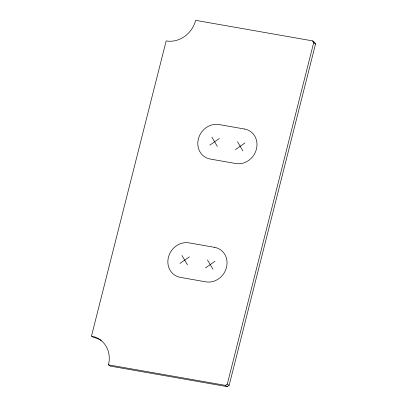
<?xml version="1.0" encoding="UTF-8"?>
<svg xmlns="http://www.w3.org/2000/svg" width="407" height="407" viewBox="0 0 407 407"><rect width="100%" height="100%" fill="white"/><g stroke="black" fill="none" stroke-linecap="round" stroke-linejoin="round"><path stroke-width="0.61" d="M91.473 336.121L166.168 40.924A25.778 23.194 -55.6 0 0 195.63 20.35L312.581 40.883L314.443 42.155L315.527 43.992L229.156 385.332L227.269 386.65L110.317 366.117L108.46 364.845A25.778 23.194 -55.6 0 0 91.473 336.121L93.33 337.393A25.778 23.194 -55.6 0 1 101.251 340.496M108.46 364.845L225.412 385.378L227.299 384.06L313.67 42.72L312.581 40.883M209.864 145.121L219.378 138.477M235.409 149.608L244.928 142.959M179.925 263.436L189.443 256.792M205.469 267.923L214.988 261.274M313.67 42.72L315.527 43.992M227.299 384.06L229.156 385.332M225.412 385.378L227.269 386.65M237.423 141.641L242.913 150.926M211.879 137.159L217.363 146.439M207.484 259.961L212.973 269.241M181.939 255.474L187.429 264.754M244.531 129.029L218.986 124.542A18.045 16.234 -55.6 0 0 198.367 138.945A18.045 16.234 -55.6 0 0 210.256 159.051L235.801 163.538A18.045 16.234 -55.6 0 0 256.425 149.14A18.045 16.234 -55.6 0 0 244.531 129.029M214.596 247.344L189.046 242.862A18.045 16.234 -55.6 0 0 168.427 257.26A18.045 16.234 -55.6 0 0 180.316 277.371L205.861 281.853A18.045 16.234 -55.6 0 0 226.485 267.455A18.045 16.234 -55.6 0 0 214.596 247.344"/></g></svg>
